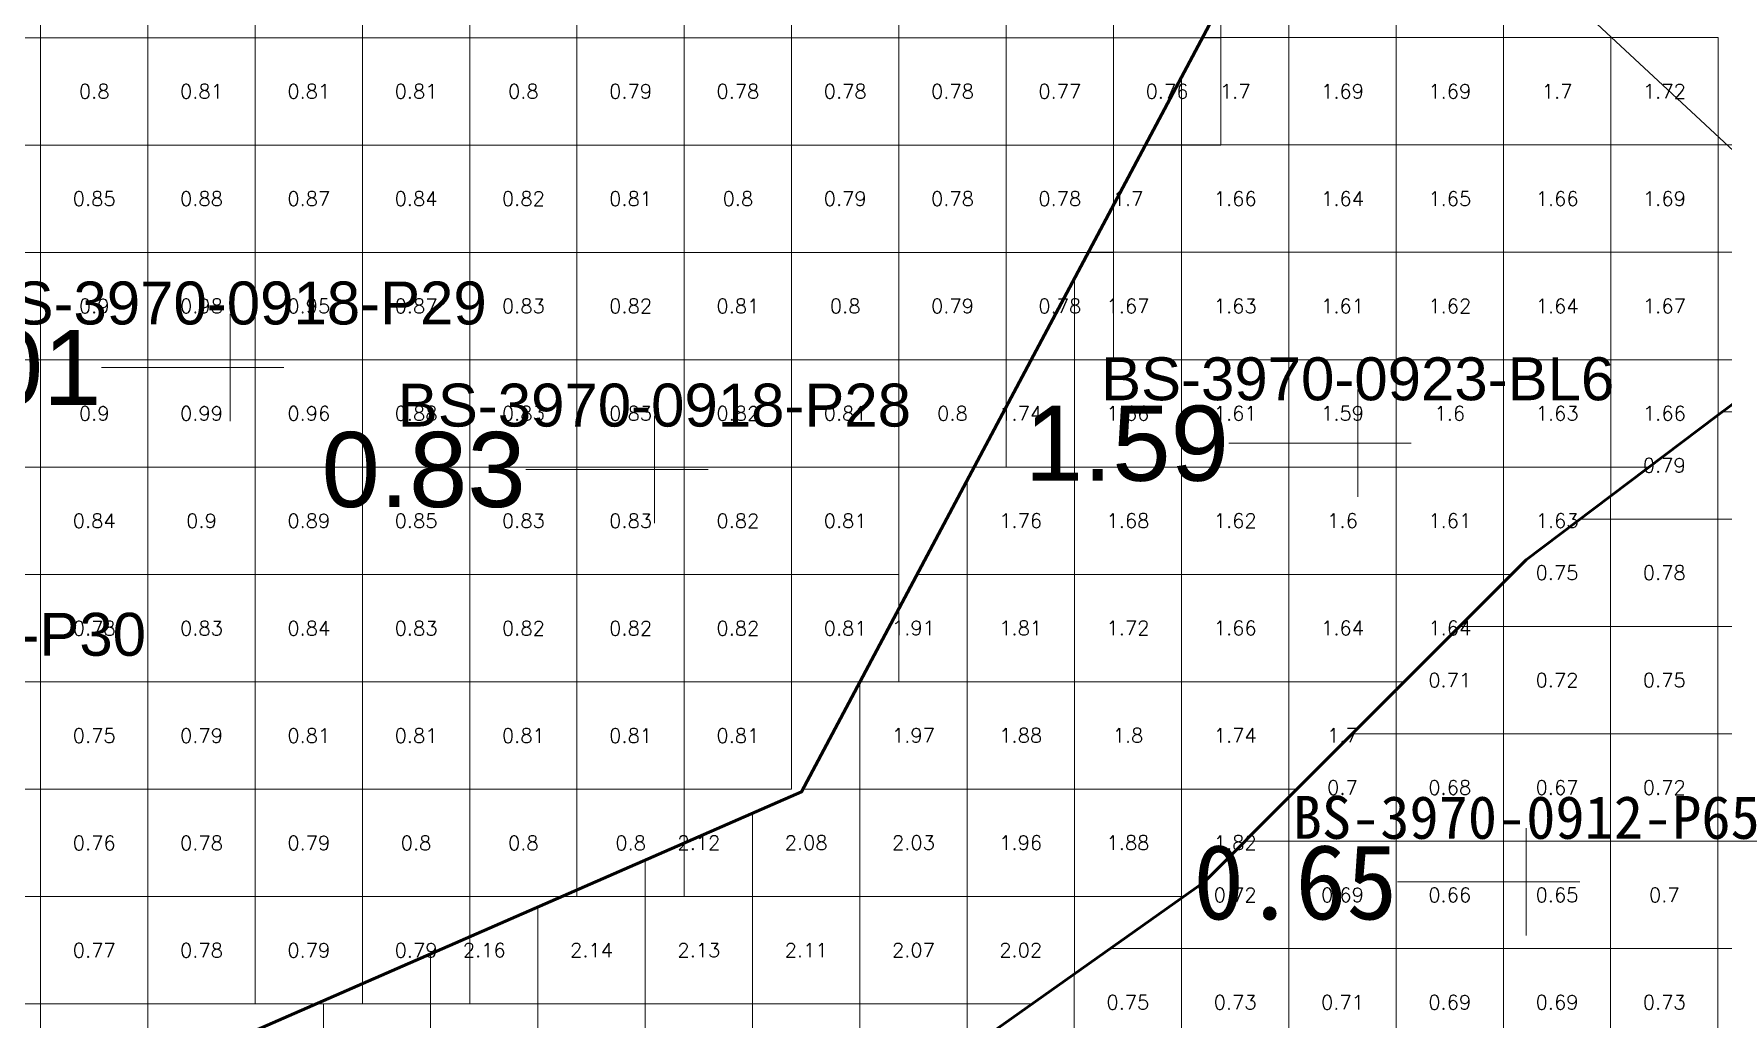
# Model space of a CAD drawing. Header units: inches. Extents: x 469759 to 470079, y 4349683 to 4349873.
# Drawn here: x 469897.24 to 469912.99, y 4349724.3 to 4349733.48 of the extents above; entities that cross this region are included whole.
import ezdxf
from ezdxf.enums import TextEntityAlignment as Align

# ---------------------------------------------------------------- set-up
doc = ezdxf.new("R2010")
doc.units = ezdxf.units.IN
doc.header["$MEASUREMENT"] = 0
for name, color, linetype, lineweight in [('0.500-1.000', 7, 'Continuous', 0), ('孔口文字', 7, 'Continuous', 0), ('点', 7, 'Continuous', 0), ('爆区方格网', 7, 'Continuous', 0), ('线条', 7, 'Continuous', 0), ('钻孔', 7, 'Continuous', 0)]:
    doc.layers.add(name, color=color, linetype=linetype, lineweight=lineweight)
doc.styles.add('3dmine_textStyle_1', font='txt.shx', dxfattribs={"height": 1, "bigfont": 'gbcbig.shx'})
doc.styles.add('3dmine_textStyle_2', font='arial.ttf', dxfattribs={"height": 1})
doc.styles.add('3dmine_textStyle_3', font='SimSun.ttf', dxfattribs={"height": 1})

msp = doc.modelspace()

# ---------------------------------------------------------------- hatches: boundary and pattern name
at = {"layer": '钻孔', "linetype": 'Continuous', "lineweight": 0, "true_color": 0x0000ff, "extrusion": (0, 1, 0)}
msp.add_hatch(color=5, dxfattribs=at).paths.add_polyline_path([(-469900.071, 3959.988), (-469899.071, 3959.988), (-469899.071, 3972.988), (-469900.071, 3972.988)], flags=0)
at = {"layer": '钻孔', "linetype": 'Continuous', "lineweight": 0, "true_color": 0xff0000, "extrusion": (0, 1, 0)}
msp.add_hatch(color=1, dxfattribs=at).paths.add_polyline_path([(-469910.581, 3959.742), (-469909.581, 3959.742), (-469909.581, 3973.742), (-469910.581, 3973.742)], flags=0)
at = {"layer": '钻孔', "linetype": 'Continuous', "lineweight": 0, "true_color": 0x00ffff, "extrusion": (0, 1, 0)}
for points in [[(-469904.026, 3959.812), (-469903.026, 3959.812), (-469903.026, 3972.812), (-469904.026, 3972.812)], [(-469912.152, 3960.037), (-469911.152, 3960.037), (-469911.152, 3972.037), (-469912.152, 3972.037)]]:
    msp.add_hatch(color=4, dxfattribs=at).paths.add_polyline_path(points, flags=0)

# ---------------------------------------------------------------- linework, layer by layer
at = {"color": 5, "linetype": 'Continuous', "lineweight": 53, "elevation": 3966.246}
msp.add_lwpolyline([(469885.99, 4349718.382), (469904.397, 4349726.417), (469909.397, 4349735.816), (469909.188, 4349739.123), (469914.34, 4349740.643), (469918.257, 4349743.131), (469920.63, 4349744.542), (469923.896, 4349747.734), (469922.899, 4349749.619), (469920.438, 4349749.783), (469917.807, 4349751.337), (469919.44, 4349752.801), (469921.036, 4349753.929), (469923.781, 4349756.345), (469921.953, 4349757.713), (469919.744, 4349758.835), (469918.082, 4349760.773)], dxfattribs=at)
at = {"color": 1, "linetype": 'Continuous', "lineweight": 50, "true_color": 0xff0000, "elevation": 3966.246}
for points in [[(469874.939, 4349716.168), (469879.423, 4349718.362), (469885.99, 4349718.382), (469904.397, 4349726.417), (469909.397, 4349735.816), (469909.188, 4349739.123), (469914.34, 4349740.643), (469920.63, 4349744.542), (469923.896, 4349747.734), (469922.899, 4349749.619), (469922.899, 4349749.619)], [(469922.899, 4349749.619), (469930.619, 4349747.744), (469927.588, 4349745.496), (469927.738, 4349741.214), (469925.874, 4349738.479), (469920.687, 4349738.561), (469917.687, 4349735.561), (469916.154, 4349733.088), (469914.024, 4349730.958), (469913.154, 4349730.088), (469912.939, 4349729.926), (469911.939, 4349729.173), (469911.152, 4349728.58), (469909.939, 4349727.367), (469908.939, 4349726.367), (469908.152, 4349725.58), (469906.003, 4349724.058), (469905.903, 4349723.958), (469904.939, 4349722.994), (469903.939, 4349721.994), (469903.003, 4349721.058), (469902.938, 4349715.24)]]:
    msp.add_lwpolyline(points, dxfattribs=at)
at = {"color": 4, "linetype": 'Continuous', "lineweight": 0, "true_color": 0x00ffff, "elevation": 3966.246}
msp.add_lwpolyline([(469909.397, 4349735.816), (469909.188, 4349739.123), (469914.34, 4349740.643), (469919.755, 4349744), (469920.63, 4349744.542), (469923.896, 4349747.734), (469922.899, 4349749.619), (469930.619, 4349747.744), (469927.588, 4349745.496), (469927.738, 4349741.214), (469925.874, 4349738.479), (469920.687, 4349738.561), (469918.084, 4349735.958), (469917.687, 4349735.561), (469916.154, 4349733.088), (469914.313, 4349731.247), (469909.397, 4349735.816)], dxfattribs=at)
at = {"color": 1, "linetype": 'Continuous', "lineweight": 0, "true_color": 0xff0000, "elevation": 3966.246}
msp.add_lwpolyline([(469885.99, 4349718.382), (469888.312, 4349716.306), (469890.871, 4349713.513), (469896.539, 4349714.503), (469901.17, 4349715.312), (469902.939, 4349715.24), (469903.003, 4349721.058), (469906.003, 4349724.058), (469907.078, 4349724.819), (469908.152, 4349725.58), (469910.234, 4349727.662), (469911.152, 4349728.58), (469912.939, 4349729.926), (469913.154, 4349730.088), (469914.313, 4349731.247), (469909.397, 4349735.816), (469907.602, 4349732.442), (469904.397, 4349726.417), (469887.83, 4349719.185), (469885.99, 4349718.382), (469885.99, 4349718.382)], dxfattribs=at)
at = {"layer": '0.500-1.000', "color": 4, "linetype": 'Continuous', "lineweight": 0, "true_color": 0x00ffff}
msp.add_lwpolyline([(469902.938, 4349715.24), (469902.991, 4349718.641), (469905.85, 4349718.712), (469907.908, 4349719.21), (469911.776, 4349720.145), (469912.026, 4349720.376), (469913.975, 4349722.189), (469912.874, 4349723.155), (469911.818, 4349724.082), (469905.264, 4349722.716), (469904.503, 4349722.558), (469904.876, 4349722.931), (469906.003, 4349724.058), (469908.152, 4349725.58), (469911.152, 4349728.58), (469912.241, 4349729.4), (469913.154, 4349730.088), (469916.154, 4349733.088), (469916.815, 4349734.154), (469917.687, 4349735.561), (469920.687, 4349738.561), (469925.874, 4349738.479)], dxfattribs=at)
at = {"layer": '点', "color": 138, "linetype": 'Continuous', "lineweight": 0, "true_color": 0x004c4c}
for points, elevation in [([(469899.071, 4349729.871), (469899.071, 4349730.871)], 3972.988), ([(469899.571, 4349730.371), (469898.571, 4349730.371)], 3972.988), ([(469909.581, 4349729.165), (469909.581, 4349730.165)], 3973.742), ([(469903.026, 4349728.92), (469903.026, 4349729.92)], 3972.812), ([(469910.081, 4349729.665), (469909.081, 4349729.665)], 3973.742), ([(469903.526, 4349729.42), (469902.526, 4349729.42)], 3972.812), ([(469911.152, 4349725.08), (469911.152, 4349726.08)], 3972.037), ([(469911.652, 4349725.58), (469910.652, 4349725.58)], 3972.037)]:
    msp.add_lwpolyline(points, dxfattribs=dict(at, elevation=elevation))
at = {"layer": '爆区方格网', "color": 4, "linetype": 'Continuous', "lineweight": 0, "true_color": 0x00ffff}
for points, elevation in [([(469897.304, 4349733.442), (469896.304, 4349733.442), (469896.304, 4349734.442), (469897.304, 4349734.442), (469897.304, 4349733.442)], 3972.193), ([(469898.304, 4349733.442), (469897.304, 4349733.442), (469897.304, 4349734.442), (469898.304, 4349734.442), (469898.304, 4349733.442)], 3972.193), ([(469899.304, 4349733.442), (469898.304, 4349733.442), (469898.304, 4349734.442), (469899.304, 4349734.442), (469899.304, 4349733.442)], 3972.193), ([(469900.304, 4349733.442), (469899.304, 4349733.442), (469899.304, 4349734.442), (469900.304, 4349734.442), (469900.304, 4349733.442)], 3972.193), ([(469901.304, 4349733.442), (469900.304, 4349733.442), (469900.304, 4349734.442), (469901.304, 4349734.442), (469901.304, 4349733.442)], 3972.193), ([(469902.304, 4349733.442), (469901.304, 4349733.442), (469901.304, 4349734.442), (469902.304, 4349734.442), (469902.304, 4349733.442)], 3972.193), ([(469903.304, 4349733.442), (469902.304, 4349733.442), (469902.304, 4349734.442), (469903.304, 4349734.442), (469903.304, 4349733.442)], 3972.193), ([(469904.304, 4349733.442), (469903.304, 4349733.442), (469903.304, 4349734.442), (469904.304, 4349734.442), (469904.304, 4349733.442)], 3972.193), ([(469905.304, 4349733.442), (469904.304, 4349733.442), (469904.304, 4349734.442), (469905.304, 4349734.442), (469905.304, 4349733.442)], 3972.193), ([(469906.304, 4349733.442), (469905.304, 4349733.442), (469905.304, 4349734.442), (469906.304, 4349734.442), (469906.304, 4349733.442)], 3972.193), ([(469907.304, 4349733.442), (469906.304, 4349733.442), (469906.304, 4349734.442), (469907.304, 4349734.442), (469907.304, 4349733.442)], 3972.193), ([(469908.304, 4349733.442), (469907.304, 4349733.442), (469907.304, 4349734.442), (469908.304, 4349734.442), (469908.304, 4349733.442)], 3972.193), ([(469897.304, 4349732.442), (469896.304, 4349732.442), (469896.304, 4349733.442), (469897.304, 4349733.442), (469897.304, 4349732.442)], 3972.193), ([(469898.304, 4349732.442), (469897.304, 4349732.442), (469897.304, 4349733.442), (469898.304, 4349733.442), (469898.304, 4349732.442)], 3972.193), ([(469899.304, 4349732.442), (469898.304, 4349732.442), (469898.304, 4349733.442), (469899.304, 4349733.442), (469899.304, 4349732.442)], 3972.193), ([(469900.304, 4349732.442), (469899.304, 4349732.442), (469899.304, 4349733.442), (469900.304, 4349733.442), (469900.304, 4349732.442)], 3972.193), ([(469901.304, 4349732.442), (469900.304, 4349732.442), (469900.304, 4349733.442), (469901.304, 4349733.442), (469901.304, 4349732.442)], 3972.193), ([(469902.304, 4349732.442), (469901.304, 4349732.442), (469901.304, 4349733.442), (469902.304, 4349733.442), (469902.304, 4349732.442)], 3972.193), ([(469903.304, 4349732.442), (469902.304, 4349732.442), (469902.304, 4349733.442), (469903.304, 4349733.442), (469903.304, 4349732.442)], 3972.193), ([(469904.304, 4349732.442), (469903.304, 4349732.442), (469903.304, 4349733.442), (469904.304, 4349733.442), (469904.304, 4349732.442)], 3972.193), ([(469905.304, 4349732.442), (469904.304, 4349732.442), (469904.304, 4349733.442), (469905.304, 4349733.442), (469905.304, 4349732.442)], 3972.193), ([(469906.304, 4349732.442), (469905.304, 4349732.442), (469905.304, 4349733.442), (469906.304, 4349733.442), (469906.304, 4349732.442)], 3972.193), ([(469907.304, 4349732.442), (469906.304, 4349732.442), (469906.304, 4349733.442), (469907.304, 4349733.442), (469907.304, 4349732.442)], 3972.193), ([(469908.304, 4349732.442), (469907.304, 4349732.442), (469907.304, 4349733.442), (469908.304, 4349733.442), (469908.304, 4349732.442)], 3972.193), ([(469897.304, 4349731.442), (469896.304, 4349731.442), (469896.304, 4349732.442), (469897.304, 4349732.442), (469897.304, 4349731.442)], 3972.193), ([(469898.304, 4349731.442), (469897.304, 4349731.442), (469897.304, 4349732.442), (469898.304, 4349732.442), (469898.304, 4349731.442)], 3972.193), ([(469899.304, 4349731.442), (469898.304, 4349731.442), (469898.304, 4349732.442), (469899.304, 4349732.442), (469899.304, 4349731.442)], 3972.193), ([(469900.304, 4349731.442), (469899.304, 4349731.442), (469899.304, 4349732.442), (469900.304, 4349732.442), (469900.304, 4349731.442)], 3972.193), ([(469901.304, 4349731.442), (469900.304, 4349731.442), (469900.304, 4349732.442), (469901.304, 4349732.442), (469901.304, 4349731.442)], 3972.193), ([(469902.304, 4349731.442), (469901.304, 4349731.442), (469901.304, 4349732.442), (469902.304, 4349732.442), (469902.304, 4349731.442)], 3972.193), ([(469903.304, 4349731.442), (469902.304, 4349731.442), (469902.304, 4349732.442), (469903.304, 4349732.442), (469903.304, 4349731.442)], 3972.193), ([(469904.304, 4349731.442), (469903.304, 4349731.442), (469903.304, 4349732.442), (469904.304, 4349732.442), (469904.304, 4349731.442)], 3972.193), ([(469905.304, 4349731.442), (469904.304, 4349731.442), (469904.304, 4349732.442), (469905.304, 4349732.442), (469905.304, 4349731.442)], 3972.193), ([(469906.304, 4349731.442), (469905.304, 4349731.442), (469905.304, 4349732.442), (469906.304, 4349732.442), (469906.304, 4349731.442)], 3972.193), ([(469907.304, 4349731.442), (469906.304, 4349731.442), (469906.304, 4349732.442), (469907.304, 4349732.442), (469907.304, 4349731.442)], 3972.193), ([(469897.304, 4349730.442), (469896.304, 4349730.442), (469896.304, 4349731.442), (469897.304, 4349731.442), (469897.304, 4349730.442)], 3972.193), ([(469898.304, 4349730.442), (469897.304, 4349730.442), (469897.304, 4349731.442), (469898.304, 4349731.442), (469898.304, 4349730.442)], 3972.193), ([(469899.304, 4349730.442), (469898.304, 4349730.442), (469898.304, 4349731.442), (469899.304, 4349731.442), (469899.304, 4349730.442)], 3972.193), ([(469900.304, 4349730.442), (469899.304, 4349730.442), (469899.304, 4349731.442), (469900.304, 4349731.442), (469900.304, 4349730.442)], 3972.193), ([(469901.304, 4349730.442), (469900.304, 4349730.442), (469900.304, 4349731.442), (469901.304, 4349731.442), (469901.304, 4349730.442)], 3972.193), ([(469902.304, 4349730.442), (469901.304, 4349730.442), (469901.304, 4349731.442), (469902.304, 4349731.442), (469902.304, 4349730.442)], 3972.193), ([(469903.304, 4349730.442), (469902.304, 4349730.442), (469902.304, 4349731.442), (469903.304, 4349731.442), (469903.304, 4349730.442)], 3972.193), ([(469904.304, 4349730.442), (469903.304, 4349730.442), (469903.304, 4349731.442), (469904.304, 4349731.442), (469904.304, 4349730.442)], 3972.193), ([(469905.304, 4349730.442), (469904.304, 4349730.442), (469904.304, 4349731.442), (469905.304, 4349731.442), (469905.304, 4349730.442)], 3972.193), ([(469906.304, 4349730.442), (469905.304, 4349730.442), (469905.304, 4349731.442), (469906.304, 4349731.442), (469906.304, 4349730.442)], 3972.193), ([(469907.304, 4349730.442), (469906.304, 4349730.442), (469906.304, 4349731.442), (469907.304, 4349731.442), (469907.304, 4349730.442)], 3972.193), ([(469897.304, 4349729.442), (469896.304, 4349729.442), (469896.304, 4349730.442), (469897.304, 4349730.442), (469897.304, 4349729.442)], 3972.193), ([(469898.304, 4349729.442), (469897.304, 4349729.442), (469897.304, 4349730.442), (469898.304, 4349730.442), (469898.304, 4349729.442)], 3972.193), ([(469899.304, 4349729.442), (469898.304, 4349729.442), (469898.304, 4349730.442), (469899.304, 4349730.442), (469899.304, 4349729.442)], 3972.193), ([(469900.304, 4349729.442), (469899.304, 4349729.442), (469899.304, 4349730.442), (469900.304, 4349730.442), (469900.304, 4349729.442)], 3972.193), ([(469901.304, 4349729.442), (469900.304, 4349729.442), (469900.304, 4349730.442), (469901.304, 4349730.442), (469901.304, 4349729.442)], 3972.193), ([(469902.304, 4349729.442), (469901.304, 4349729.442), (469901.304, 4349730.442), (469902.304, 4349730.442), (469902.304, 4349729.442)], 3972.193), ([(469903.304, 4349729.442), (469902.304, 4349729.442), (469902.304, 4349730.442), (469903.304, 4349730.442), (469903.304, 4349729.442)], 3972.193), ([(469904.304, 4349729.442), (469903.304, 4349729.442), (469903.304, 4349730.442), (469904.304, 4349730.442), (469904.304, 4349729.442)], 3972.193), ([(469905.304, 4349729.442), (469904.304, 4349729.442), (469904.304, 4349730.442), (469905.304, 4349730.442), (469905.304, 4349729.442)], 3972.193), ([(469906.304, 4349729.442), (469905.304, 4349729.442), (469905.304, 4349730.442), (469906.304, 4349730.442), (469906.304, 4349729.442)], 3972.193), ([(469913.939, 4349728.958), (469912.939, 4349728.958), (469912.939, 4349729.926), (469912.982, 4349729.958), (469913.939, 4349729.958), (469913.939, 4349728.958)], 3972.002), ([(469912.939, 4349728.958), (469911.939, 4349728.958), (469911.939, 4349729.173), (469912.241, 4349729.4), (469912.939, 4349729.926), (469912.939, 4349728.958)], 3972.002), ([(469897.304, 4349728.442), (469896.304, 4349728.442), (469896.304, 4349729.442), (469897.304, 4349729.442), (469897.304, 4349728.442)], 3972.193), ([(469898.304, 4349728.442), (469897.304, 4349728.442), (469897.304, 4349729.442), (469898.304, 4349729.442), (469898.304, 4349728.442)], 3972.193), ([(469899.304, 4349728.442), (469898.304, 4349728.442), (469898.304, 4349729.442), (469899.304, 4349729.442), (469899.304, 4349728.442)], 3972.193), ([(469900.304, 4349728.442), (469899.304, 4349728.442), (469899.304, 4349729.442), (469900.304, 4349729.442), (469900.304, 4349728.442)], 3972.193), ([(469901.304, 4349728.442), (469900.304, 4349728.442), (469900.304, 4349729.442), (469901.304, 4349729.442), (469901.304, 4349728.442)], 3972.193), ([(469902.304, 4349728.442), (469901.304, 4349728.442), (469901.304, 4349729.442), (469902.304, 4349729.442), (469902.304, 4349728.442)], 3972.193), ([(469903.304, 4349728.442), (469902.304, 4349728.442), (469902.304, 4349729.442), (469903.304, 4349729.442), (469903.304, 4349728.442)], 3972.193), ([(469904.304, 4349728.442), (469903.304, 4349728.442), (469903.304, 4349729.442), (469904.304, 4349729.442), (469904.304, 4349728.442)], 3972.193), ([(469905.304, 4349728.442), (469904.304, 4349728.442), (469904.304, 4349729.442), (469905.304, 4349729.442), (469905.304, 4349728.442)], 3972.193), ([(469911.939, 4349727.958), (469910.939, 4349727.958), (469910.939, 4349728.367), (469911.152, 4349728.58), (469911.654, 4349728.958), (469911.939, 4349728.958), (469911.939, 4349727.958)], 3972.002), ([(469912.939, 4349727.958), (469911.939, 4349727.958), (469911.939, 4349728.958), (469912.939, 4349728.958), (469912.939, 4349727.958)], 3972.002), ([(469913.939, 4349727.958), (469912.939, 4349727.958), (469912.939, 4349728.958), (469913.939, 4349728.958), (469913.939, 4349727.958)], 3972.002), ([(469897.304, 4349727.442), (469896.304, 4349727.442), (469896.304, 4349728.442), (469897.304, 4349728.442), (469897.304, 4349727.442)], 3972.193), ([(469898.304, 4349727.442), (469897.304, 4349727.442), (469897.304, 4349728.442), (469898.304, 4349728.442), (469898.304, 4349727.442)], 3972.193), ([(469899.304, 4349727.442), (469898.304, 4349727.442), (469898.304, 4349728.442), (469899.304, 4349728.442), (469899.304, 4349727.442)], 3972.193), ([(469900.304, 4349727.442), (469899.304, 4349727.442), (469899.304, 4349728.442), (469900.304, 4349728.442), (469900.304, 4349727.442)], 3972.193), ([(469901.304, 4349727.442), (469900.304, 4349727.442), (469900.304, 4349728.442), (469901.304, 4349728.442), (469901.304, 4349727.442)], 3972.193), ([(469902.304, 4349727.442), (469901.304, 4349727.442), (469901.304, 4349728.442), (469902.304, 4349728.442), (469902.304, 4349727.442)], 3972.193), ([(469903.304, 4349727.442), (469902.304, 4349727.442), (469902.304, 4349728.442), (469903.304, 4349728.442), (469903.304, 4349727.442)], 3972.193), ([(469904.304, 4349727.442), (469903.304, 4349727.442), (469903.304, 4349728.442), (469904.304, 4349728.442), (469904.304, 4349727.442)], 3972.193), ([(469905.304, 4349727.442), (469904.304, 4349727.442), (469904.304, 4349728.442), (469905.304, 4349728.442), (469905.304, 4349727.442)], 3972.193), ([(469910.939, 4349726.958), (469909.939, 4349726.958), (469909.939, 4349727.367), (469910.53, 4349727.958), (469910.939, 4349727.958), (469910.939, 4349726.958)], 3972.002), ([(469911.939, 4349726.958), (469910.939, 4349726.958), (469910.939, 4349727.958), (469911.939, 4349727.958), (469911.939, 4349726.958)], 3972.002), ([(469912.939, 4349726.958), (469911.939, 4349726.958), (469911.939, 4349727.958), (469912.939, 4349727.958), (469912.939, 4349726.958)], 3972.002), ([(469913.939, 4349726.958), (469912.939, 4349726.958), (469912.939, 4349727.958), (469913.939, 4349727.958), (469913.939, 4349726.958)], 3972.002), ([(469897.304, 4349726.442), (469896.304, 4349726.442), (469896.304, 4349727.442), (469897.304, 4349727.442), (469897.304, 4349726.442)], 3972.193), ([(469898.304, 4349726.442), (469897.304, 4349726.442), (469897.304, 4349727.442), (469898.304, 4349727.442), (469898.304, 4349726.442)], 3972.193), ([(469899.304, 4349726.442), (469898.304, 4349726.442), (469898.304, 4349727.442), (469899.304, 4349727.442), (469899.304, 4349726.442)], 3972.193), ([(469900.304, 4349726.442), (469899.304, 4349726.442), (469899.304, 4349727.442), (469900.304, 4349727.442), (469900.304, 4349726.442)], 3972.193), ([(469901.304, 4349726.442), (469900.304, 4349726.442), (469900.304, 4349727.442), (469901.304, 4349727.442), (469901.304, 4349726.442)], 3972.193), ([(469902.304, 4349726.442), (469901.304, 4349726.442), (469901.304, 4349727.442), (469902.304, 4349727.442), (469902.304, 4349726.442)], 3972.193), ([(469903.304, 4349726.442), (469902.304, 4349726.442), (469902.304, 4349727.442), (469903.304, 4349727.442), (469903.304, 4349726.442)], 3972.193), ([(469904.304, 4349726.442), (469903.304, 4349726.442), (469903.304, 4349727.442), (469904.304, 4349727.442), (469904.304, 4349726.442)], 3972.193), ([(469909.939, 4349725.958), (469908.939, 4349725.958), (469908.939, 4349726.367), (469909.53, 4349726.958), (469909.939, 4349726.958), (469909.939, 4349725.958)], 3972.002), ([(469910.939, 4349725.958), (469909.939, 4349725.958), (469909.939, 4349726.958), (469910.939, 4349726.958), (469910.939, 4349725.958)], 3972.002), ([(469911.939, 4349725.958), (469910.939, 4349725.958), (469910.939, 4349726.958), (469911.939, 4349726.958), (469911.939, 4349725.958)], 3972.002), ([(469912.939, 4349725.958), (469911.939, 4349725.958), (469911.939, 4349726.958), (469912.939, 4349726.958), (469912.939, 4349725.958)], 3972.002), ([(469913.939, 4349725.958), (469912.939, 4349725.958), (469912.939, 4349726.958), (469913.939, 4349726.958), (469913.939, 4349725.958)], 3972.002), ([(469897.304, 4349725.442), (469896.304, 4349725.442), (469896.304, 4349726.442), (469897.304, 4349726.442), (469897.304, 4349725.442)], 3972.193), ([(469898.304, 4349725.442), (469897.304, 4349725.442), (469897.304, 4349726.442), (469898.304, 4349726.442), (469898.304, 4349725.442)], 3972.193), ([(469899.304, 4349725.442), (469898.304, 4349725.442), (469898.304, 4349726.442), (469899.304, 4349726.442), (469899.304, 4349725.442)], 3972.193), ([(469900.304, 4349725.442), (469899.304, 4349725.442), (469899.304, 4349726.442), (469900.304, 4349726.442), (469900.304, 4349725.442)], 3972.193), ([(469901.304, 4349725.442), (469900.304, 4349725.442), (469900.304, 4349726.442), (469901.304, 4349726.442), (469901.304, 4349725.442)], 3972.193), ([(469902.304, 4349725.442), (469901.304, 4349725.442), (469901.304, 4349726.442), (469902.304, 4349726.442), (469902.304, 4349725.442)], 3972.193), ([(469903.304, 4349725.442), (469902.304, 4349725.442), (469902.304, 4349726.442), (469903.304, 4349726.442), (469903.304, 4349725.442)], 3972.193), ([(469908.939, 4349724.958), (469907.939, 4349724.958), (469907.939, 4349725.429), (469908.152, 4349725.58), (469908.53, 4349725.958), (469908.939, 4349725.958), (469908.939, 4349724.958)], 3972.002), ([(469909.939, 4349724.958), (469908.939, 4349724.958), (469908.939, 4349725.958), (469909.939, 4349725.958), (469909.939, 4349724.958)], 3972.002), ([(469910.939, 4349724.958), (469909.939, 4349724.958), (469909.939, 4349725.958), (469910.939, 4349725.958), (469910.939, 4349724.958)], 3972.002), ([(469911.939, 4349724.958), (469910.939, 4349724.958), (469910.939, 4349725.958), (469911.939, 4349725.958), (469911.939, 4349724.958)], 3972.002), ([(469912.939, 4349724.958), (469911.939, 4349724.958), (469911.939, 4349725.958), (469912.939, 4349725.958), (469912.939, 4349724.958)], 3972.002), ([(469913.939, 4349724.958), (469912.939, 4349724.958), (469912.939, 4349725.958), (469913.939, 4349725.958), (469913.939, 4349724.958)], 3972.002), ([(469897.304, 4349724.442), (469896.304, 4349724.442), (469896.304, 4349725.442), (469897.304, 4349725.442), (469897.304, 4349724.442)], 3972.193), ([(469898.304, 4349724.442), (469897.304, 4349724.442), (469897.304, 4349725.442), (469898.304, 4349725.442), (469898.304, 4349724.442)], 3972.193), ([(469899.304, 4349724.442), (469898.304, 4349724.442), (469898.304, 4349725.442), (469899.304, 4349725.442), (469899.304, 4349724.442)], 3972.193), ([(469900.304, 4349724.442), (469899.304, 4349724.442), (469899.304, 4349725.442), (469900.304, 4349725.442), (469900.304, 4349724.442)], 3972.193), ([(469901.304, 4349724.442), (469900.304, 4349724.442), (469900.304, 4349725.442), (469901.304, 4349725.442), (469901.304, 4349724.442)], 3972.193), ([(469907.939, 4349723.958), (469906.939, 4349723.958), (469906.939, 4349724.721), (469907.274, 4349724.958), (469907.939, 4349724.958), (469907.939, 4349723.958)], 3972.002), ([(469908.939, 4349723.958), (469907.939, 4349723.958), (469907.939, 4349724.958), (469908.939, 4349724.958), (469908.939, 4349723.958)], 3972.002), ([(469909.939, 4349723.958), (469908.939, 4349723.958), (469908.939, 4349724.958), (469909.939, 4349724.958), (469909.939, 4349723.958)], 3972.002), ([(469910.939, 4349723.958), (469909.939, 4349723.958), (469909.939, 4349724.958), (469910.939, 4349724.958), (469910.939, 4349723.958)], 3972.002), ([(469911.939, 4349723.958), (469910.939, 4349723.958), (469910.939, 4349724.958), (469911.939, 4349724.958), (469911.939, 4349723.958)], 3972.002), ([(469912.939, 4349723.958), (469911.939, 4349723.958), (469911.939, 4349724.958), (469912.939, 4349724.958), (469912.939, 4349723.958)], 3972.002), ([(469913.939, 4349723.958), (469912.939, 4349723.958), (469912.939, 4349724.958), (469913.939, 4349724.958), (469913.939, 4349723.958)], 3972.002), ([(469897.304, 4349723.442), (469896.304, 4349723.442), (469896.304, 4349724.442), (469897.304, 4349724.442), (469897.304, 4349723.442)], 3972.193), ([(469898.304, 4349723.442), (469897.304, 4349723.442), (469897.304, 4349724.442), (469898.304, 4349724.442), (469898.304, 4349723.442)], 3972.193)]:
    msp.add_lwpolyline(points, dxfattribs=dict(at, elevation=elevation))
at = {"layer": '爆区方格网', "color": 1, "linetype": 'Continuous', "lineweight": 0, "true_color": 0xff0000, "elevation": 3964.568}
for points in [[(469908.94, 4349733.443), (469908.135, 4349733.443), (469908.667, 4349734.443), (469908.94, 4349734.443), (469908.94, 4349733.443)], [(469909.94, 4349733.443), (469908.94, 4349733.443), (469908.94, 4349734.443), (469909.94, 4349734.443), (469909.94, 4349733.443)], [(469910.94, 4349733.443), (469909.94, 4349733.443), (469909.94, 4349734.443), (469910.94, 4349734.443), (469910.94, 4349733.443)], [(469908.94, 4349732.443), (469907.94, 4349732.443), (469907.94, 4349733.077), (469908.135, 4349733.443), (469908.94, 4349733.443), (469908.94, 4349732.443)], [(469909.94, 4349732.443), (469908.94, 4349732.443), (469908.94, 4349733.443), (469909.94, 4349733.443), (469909.94, 4349732.443)], [(469910.94, 4349732.443), (469909.94, 4349732.443), (469909.94, 4349733.443), (469910.94, 4349733.443), (469910.94, 4349732.443)], [(469911.94, 4349732.443), (469910.94, 4349732.443), (469910.94, 4349733.443), (469911.94, 4349733.443), (469911.94, 4349732.443)], [(469912.94, 4349732.443), (469911.94, 4349732.443), (469911.94, 4349733.443), (469912.94, 4349733.443), (469912.94, 4349732.443)], [(469907.94, 4349731.443), (469907.071, 4349731.443), (469907.602, 4349732.442), (469907.603, 4349732.443), (469907.94, 4349732.443), (469907.94, 4349731.443)], [(469908.94, 4349731.443), (469907.94, 4349731.443), (469907.94, 4349732.443), (469908.94, 4349732.443), (469908.94, 4349731.443)], [(469909.94, 4349731.443), (469908.94, 4349731.443), (469908.94, 4349732.443), (469909.94, 4349732.443), (469909.94, 4349731.443)], [(469910.94, 4349731.443), (469909.94, 4349731.443), (469909.94, 4349732.443), (469910.94, 4349732.443), (469910.94, 4349731.443)], [(469911.94, 4349731.443), (469910.94, 4349731.443), (469910.94, 4349732.443), (469911.94, 4349732.443), (469911.94, 4349731.443)], [(469912.94, 4349731.443), (469911.94, 4349731.443), (469911.94, 4349732.443), (469912.94, 4349732.443), (469912.94, 4349731.443)], [(469913.94, 4349731.443), (469912.94, 4349731.443), (469912.94, 4349732.443), (469913.94, 4349732.443), (469913.94, 4349731.443)], [(469907.94, 4349730.443), (469906.94, 4349730.443), (469906.94, 4349731.198), (469907.071, 4349731.443), (469907.94, 4349731.443), (469907.94, 4349730.443)], [(469908.94, 4349730.443), (469907.94, 4349730.443), (469907.94, 4349731.443), (469908.94, 4349731.443), (469908.94, 4349730.443)], [(469909.94, 4349730.443), (469908.94, 4349730.443), (469908.94, 4349731.443), (469909.94, 4349731.443), (469909.94, 4349730.443)], [(469910.94, 4349730.443), (469909.94, 4349730.443), (469909.94, 4349731.443), (469910.94, 4349731.443), (469910.94, 4349730.443)], [(469911.94, 4349730.443), (469910.94, 4349730.443), (469910.94, 4349731.443), (469911.94, 4349731.443), (469911.94, 4349730.443)], [(469912.94, 4349730.443), (469911.94, 4349730.443), (469911.94, 4349731.443), (469912.94, 4349731.443), (469912.94, 4349730.443)], [(469913.94, 4349730.874), (469913.509, 4349730.443), (469912.94, 4349730.443), (469912.94, 4349731.443), (469913.94, 4349731.443), (469913.94, 4349730.874)], [(469906.94, 4349729.443), (469906.007, 4349729.443), (469906.539, 4349730.443), (469906.94, 4349730.443), (469906.94, 4349729.443)], [(469907.94, 4349729.443), (469906.94, 4349729.443), (469906.94, 4349730.443), (469907.94, 4349730.443), (469907.94, 4349729.443)], [(469908.94, 4349729.443), (469907.94, 4349729.443), (469907.94, 4349730.443), (469908.94, 4349730.443), (469908.94, 4349729.443)], [(469909.94, 4349729.443), (469908.94, 4349729.443), (469908.94, 4349730.443), (469909.94, 4349730.443), (469909.94, 4349729.443)], [(469910.94, 4349729.443), (469909.94, 4349729.443), (469909.94, 4349730.443), (469910.94, 4349730.443), (469910.94, 4349729.443)], [(469911.94, 4349729.443), (469910.94, 4349729.443), (469910.94, 4349730.443), (469911.94, 4349730.443), (469911.94, 4349729.443)], [(469912.94, 4349729.927), (469912.939, 4349729.926), (469912.298, 4349729.443), (469911.94, 4349729.443), (469911.94, 4349730.443), (469912.94, 4349730.443), (469912.94, 4349729.927)], [(469906.94, 4349728.443), (469905.94, 4349728.443), (469905.94, 4349729.318), (469906.007, 4349729.443), (469906.94, 4349729.443), (469906.94, 4349728.443)], [(469907.94, 4349728.443), (469906.94, 4349728.443), (469906.94, 4349729.443), (469907.94, 4349729.443), (469907.94, 4349728.443)], [(469908.94, 4349728.443), (469907.94, 4349728.443), (469907.94, 4349729.443), (469908.94, 4349729.443), (469908.94, 4349728.443)], [(469909.94, 4349728.443), (469908.94, 4349728.443), (469908.94, 4349729.443), (469909.94, 4349729.443), (469909.94, 4349728.443)], [(469910.94, 4349728.443), (469909.94, 4349728.443), (469909.94, 4349729.443), (469910.94, 4349729.443), (469910.94, 4349728.443)], [(469911.94, 4349729.174), (469911.152, 4349728.58), (469911.015, 4349728.443), (469910.94, 4349728.443), (469910.94, 4349729.443), (469911.94, 4349729.443), (469911.94, 4349729.174)], [(469905.94, 4349727.443), (469904.943, 4349727.443), (469905.475, 4349728.443), (469905.94, 4349728.443), (469905.94, 4349727.443)], [(469906.94, 4349727.443), (469905.94, 4349727.443), (469905.94, 4349728.443), (469906.94, 4349728.443), (469906.94, 4349727.443)], [(469907.94, 4349727.443), (469906.94, 4349727.443), (469906.94, 4349728.443), (469907.94, 4349728.443), (469907.94, 4349727.443)], [(469908.94, 4349727.443), (469907.94, 4349727.443), (469907.94, 4349728.443), (469908.94, 4349728.443), (469908.94, 4349727.443)], [(469909.94, 4349727.443), (469908.94, 4349727.443), (469908.94, 4349728.443), (469909.94, 4349728.443), (469909.94, 4349727.443)], [(469910.94, 4349728.369), (469910.234, 4349727.662), (469910.015, 4349727.443), (469909.94, 4349727.443), (469909.94, 4349728.443), (469910.94, 4349728.443), (469910.94, 4349728.369)], [(469905.94, 4349726.443), (469904.94, 4349726.443), (469904.94, 4349727.438), (469904.943, 4349727.443), (469905.94, 4349727.443), (469905.94, 4349726.443)], [(469906.94, 4349726.443), (469905.94, 4349726.443), (469905.94, 4349727.443), (469906.94, 4349727.443), (469906.94, 4349726.443)], [(469907.94, 4349726.443), (469906.94, 4349726.443), (469906.94, 4349727.443), (469907.94, 4349727.443), (469907.94, 4349726.443)], [(469908.94, 4349726.443), (469907.94, 4349726.443), (469907.94, 4349727.443), (469908.94, 4349727.443), (469908.94, 4349726.443)], [(469909.94, 4349727.369), (469909.015, 4349726.443), (469908.94, 4349726.443), (469908.94, 4349727.443), (469909.94, 4349727.443), (469909.94, 4349727.369)], [(469904.94, 4349725.443), (469903.94, 4349725.443), (469903.94, 4349726.217), (469904.397, 4349726.417), (469904.411, 4349726.443), (469904.94, 4349726.443), (469904.94, 4349725.443)], [(469905.94, 4349725.443), (469904.94, 4349725.443), (469904.94, 4349726.443), (469905.94, 4349726.443), (469905.94, 4349725.443)], [(469906.94, 4349725.443), (469905.94, 4349725.443), (469905.94, 4349726.443), (469906.94, 4349726.443), (469906.94, 4349725.443)], [(469907.94, 4349725.443), (469906.94, 4349725.443), (469906.94, 4349726.443), (469907.94, 4349726.443), (469907.94, 4349725.443)], [(469908.94, 4349726.369), (469908.152, 4349725.58), (469907.959, 4349725.443), (469907.94, 4349725.443), (469907.94, 4349726.443), (469908.94, 4349726.443), (469908.94, 4349726.369)], [(469903.94, 4349725.443), (469902.94, 4349725.443), (469902.94, 4349725.781), (469903.94, 4349726.217), (469903.94, 4349725.443)], [(469902.94, 4349724.443), (469901.94, 4349724.443), (469901.94, 4349725.344), (469902.166, 4349725.443), (469902.94, 4349725.443), (469902.94, 4349724.443)], [(469903.94, 4349724.443), (469902.94, 4349724.443), (469902.94, 4349725.443), (469903.94, 4349725.443), (469903.94, 4349724.443)], [(469904.94, 4349724.443), (469903.94, 4349724.443), (469903.94, 4349725.443), (469904.94, 4349725.443), (469904.94, 4349724.443)], [(469905.94, 4349724.443), (469904.94, 4349724.443), (469904.94, 4349725.443), (469905.94, 4349725.443), (469905.94, 4349724.443)], [(469906.94, 4349724.722), (469906.547, 4349724.443), (469905.94, 4349724.443), (469905.94, 4349725.443), (469906.94, 4349725.443), (469906.94, 4349724.722)], [(469901.94, 4349724.443), (469900.94, 4349724.443), (469900.94, 4349724.908), (469901.94, 4349725.344), (469901.94, 4349724.443)], [(469899.94, 4349723.443), (469898.94, 4349723.443), (469898.94, 4349724.035), (469899.875, 4349724.443), (469899.94, 4349724.443), (469899.94, 4349723.443)], [(469900.94, 4349723.443), (469899.94, 4349723.443), (469899.94, 4349724.443), (469900.94, 4349724.443), (469900.94, 4349723.443)], [(469901.94, 4349723.443), (469900.94, 4349723.443), (469900.94, 4349724.443), (469901.94, 4349724.443), (469901.94, 4349723.443)], [(469902.94, 4349723.443), (469901.94, 4349723.443), (469901.94, 4349724.443), (469902.94, 4349724.443), (469902.94, 4349723.443)], [(469903.94, 4349723.443), (469902.94, 4349723.443), (469902.94, 4349724.443), (469903.94, 4349724.443), (469903.94, 4349723.443)], [(469904.94, 4349723.443), (469903.94, 4349723.443), (469903.94, 4349724.443), (469904.94, 4349724.443), (469904.94, 4349723.443)], [(469905.94, 4349723.995), (469905.388, 4349723.443), (469904.94, 4349723.443), (469904.94, 4349724.443), (469905.94, 4349724.443), (469905.94, 4349723.995)]]:
    msp.add_lwpolyline(points, dxfattribs=at)
at = {"layer": '线条', "color": 138, "linetype": 'Continuous', "lineweight": 0, "true_color": 0x004c4c}
for points, elevation in [([(469899.071, 4349730.371), (469899.071, 4349730.371), (469899.071, 4349730.371)], 3972.988), ([(469909.581, 4349729.665), (469909.581, 4349729.665), (469909.581, 4349729.665)], 3973.742), ([(469903.026, 4349729.42), (469903.026, 4349729.42), (469903.026, 4349729.42)], 3972.812), ([(469911.152, 4349725.58), (469911.152, 4349725.58), (469911.152, 4349725.58)], 3972.037)]:
    msp.add_lwpolyline(points, dxfattribs=dict(at, elevation=elevation))
at = {"layer": '钻孔', "color": 5, "linetype": 'Continuous', "lineweight": 0, "true_color": 0x0000ff}
for elevation in [3972.988, 3959.988]:
    msp.add_lwpolyline([(469899.071, 4349730.371), (469897.871, 4349730.371)], dxfattribs=dict(at, elevation=elevation))
at = {"layer": '钻孔', "color": 1, "linetype": 'Continuous', "lineweight": 0, "true_color": 0xff0000}
for elevation in [3973.742, 3959.742]:
    msp.add_lwpolyline([(469909.581, 4349729.665), (469908.381, 4349729.665)], dxfattribs=dict(at, elevation=elevation))
at = {"layer": '钻孔', "color": 4, "linetype": 'Continuous', "lineweight": 0, "true_color": 0x00ffff}
for points, elevation in [([(469903.026, 4349729.42), (469901.826, 4349729.42)], 3972.812), ([(469903.026, 4349729.42), (469901.826, 4349729.42)], 3959.812), ([(469911.152, 4349725.58), (469909.952, 4349725.58)], 3972.037), ([(469911.152, 4349725.58), (469909.952, 4349725.58)], 3960.037)]:
    msp.add_lwpolyline(points, dxfattribs=dict(at, elevation=elevation))

# ---------------------------------------------------------------- texts
at = {"color": 4, "linetype": 'Continuous', "lineweight": 0, "true_color": 0x00ffff, "style": '3dmine_textStyle_1'}
for s, p in [('0.8', (469897.804, 4349732.942, 3972.193)), ('0.81', (469898.804, 4349732.942, 3972.193)), ('0.81', (469899.804, 4349732.942, 3972.193)), ('0.81', (469900.804, 4349732.942, 3972.193)), ('0.8', (469901.804, 4349732.942, 3972.193)), ('0.79', (469902.804, 4349732.942, 3972.193)), ('0.78', (469903.804, 4349732.942, 3972.193)), ('0.78', (469904.804, 4349732.942, 3972.193)), ('0.78', (469905.804, 4349732.942, 3972.193)), ('0.77', (469906.804, 4349732.942, 3972.193)), ('0.76', (469907.804, 4349732.942, 3972.193)), ('0.85', (469897.804, 4349731.942, 3972.193)), ('0.88', (469898.804, 4349731.942, 3972.193)), ('0.87', (469899.804, 4349731.942, 3972.193)), ('0.84', (469900.804, 4349731.942, 3972.193)), ('0.82', (469901.804, 4349731.942, 3972.193)), ('0.81', (469902.804, 4349731.942, 3972.193)), ('0.8', (469903.804, 4349731.942, 3972.193)), ('0.79', (469904.804, 4349731.942, 3972.193)), ('0.78', (469905.804, 4349731.942, 3972.193)), ('0.78', (469906.804, 4349731.942, 3972.193)), ('0.9', (469897.804, 4349730.942, 3972.193)), ('0.98', (469898.804, 4349730.942, 3972.193)), ('0.95', (469899.804, 4349730.942, 3972.193)), ('0.87', (469900.804, 4349730.942, 3972.193)), ('0.83', (469901.804, 4349730.942, 3972.193)), ('0.82', (469902.804, 4349730.942, 3972.193)), ('0.81', (469903.804, 4349730.942, 3972.193)), ('0.8', (469904.804, 4349730.942, 3972.193)), ('0.79', (469905.804, 4349730.942, 3972.193)), ('0.78', (469906.804, 4349730.942, 3972.193)), ('0.9', (469897.804, 4349729.942, 3972.193)), ('0.99', (469898.804, 4349729.942, 3972.193)), ('0.96', (469899.804, 4349729.942, 3972.193)), ('0.88', (469900.804, 4349729.942, 3972.193)), ('0.83', (469901.804, 4349729.942, 3972.193)), ('0.83', (469902.804, 4349729.942, 3972.193)), ('0.82', (469903.804, 4349729.942, 3972.193)), ('0.81', (469904.804, 4349729.942, 3972.193)), ('0.8', (469905.804, 4349729.942, 3972.193)), ('0.79', (469912.439, 4349729.458, 3972.002)), ('0.84', (469897.804, 4349728.942, 3972.193)), ('0.9', (469898.804, 4349728.942, 3972.193)), ('0.89', (469899.804, 4349728.942, 3972.193)), ('0.85', (469900.804, 4349728.942, 3972.193)), ('0.83', (469901.804, 4349728.942, 3972.193)), ('0.83', (469902.804, 4349728.942, 3972.193)), ('0.82', (469903.804, 4349728.942, 3972.193)), ('0.81', (469904.804, 4349728.942, 3972.193)), ('0.75', (469911.439, 4349728.458, 3972.002)), ('0.78', (469912.439, 4349728.458, 3972.002)), ('0.78', (469897.804, 4349727.942, 3972.193)), ('0.83', (469898.804, 4349727.942, 3972.193)), ('0.84', (469899.804, 4349727.942, 3972.193)), ('0.83', (469900.804, 4349727.942, 3972.193)), ('0.82', (469901.804, 4349727.942, 3972.193)), ('0.82', (469902.804, 4349727.942, 3972.193)), ('0.82', (469903.804, 4349727.942, 3972.193)), ('0.81', (469904.804, 4349727.942, 3972.193)), ('0.71', (469910.439, 4349727.458, 3972.002)), ('0.72', (469911.439, 4349727.458, 3972.002)), ('0.75', (469912.439, 4349727.458, 3972.002)), ('0.75', (469897.804, 4349726.942, 3972.193)), ('0.79', (469898.804, 4349726.942, 3972.193)), ('0.81', (469899.804, 4349726.942, 3972.193)), ('0.81', (469900.804, 4349726.942, 3972.193)), ('0.81', (469901.804, 4349726.942, 3972.193)), ('0.81', (469902.804, 4349726.942, 3972.193)), ('0.81', (469903.804, 4349726.942, 3972.193)), ('0.7', (469909.439, 4349726.458, 3972.002)), ('0.68', (469910.439, 4349726.458, 3972.002)), ('0.67', (469911.439, 4349726.458, 3972.002)), ('0.72', (469912.439, 4349726.458, 3972.002)), ('0.76', (469897.804, 4349725.942, 3972.193)), ('0.78', (469898.804, 4349725.942, 3972.193)), ('0.79', (469899.804, 4349725.942, 3972.193)), ('0.8', (469900.804, 4349725.942, 3972.193)), ('0.8', (469901.804, 4349725.942, 3972.193)), ('0.8', (469902.804, 4349725.942, 3972.193)), ('0.72', (469908.439, 4349725.458, 3972.002)), ('0.69', (469909.439, 4349725.458, 3972.002)), ('0.66', (469910.439, 4349725.458, 3972.002)), ('0.65', (469911.439, 4349725.458, 3972.002)), ('0.7', (469912.439, 4349725.458, 3972.002)), ('0.77', (469897.804, 4349724.942, 3972.193)), ('0.78', (469898.804, 4349724.942, 3972.193)), ('0.79', (469899.804, 4349724.942, 3972.193)), ('0.79', (469900.804, 4349724.942, 3972.193)), ('0.75', (469907.439, 4349724.458, 3972.002)), ('0.73', (469908.439, 4349724.458, 3972.002)), ('0.71', (469909.439, 4349724.458, 3972.002)), ('0.69', (469910.439, 4349724.458, 3972.002)), ('0.69', (469911.439, 4349724.458, 3972.002)), ('0.73', (469912.439, 4349724.458, 3972.002))]:
    msp.add_text(s, height=0.1333, dxfattribs=at).set_placement(p, align=Align.MIDDLE_CENTER)
at = {"color": 1, "linetype": 'Continuous', "lineweight": 0, "true_color": 0xff0000, "style": '3dmine_textStyle_1'}
for s, p in [('1.7', (469908.44, 4349732.943, 3964.568)), ('1.69', (469909.44, 4349732.943, 3964.568)), ('1.69', (469910.44, 4349732.943, 3964.568)), ('1.7', (469911.44, 4349732.943, 3964.568)), ('1.72', (469912.44, 4349732.943, 3964.568)), ('1.7', (469907.44, 4349731.943, 3964.568)), ('1.66', (469908.44, 4349731.943, 3964.568)), ('1.64', (469909.44, 4349731.943, 3964.568)), ('1.65', (469910.44, 4349731.943, 3964.568)), ('1.66', (469911.44, 4349731.943, 3964.568)), ('1.69', (469912.44, 4349731.943, 3964.568)), ('1.67', (469907.44, 4349730.943, 3964.568)), ('1.63', (469908.44, 4349730.943, 3964.568)), ('1.61', (469909.44, 4349730.943, 3964.568)), ('1.62', (469910.44, 4349730.943, 3964.568)), ('1.64', (469911.44, 4349730.943, 3964.568)), ('1.67', (469912.44, 4349730.943, 3964.568)), ('1.74', (469906.44, 4349729.943, 3964.568)), ('1.66', (469907.44, 4349729.943, 3964.568)), ('1.61', (469908.44, 4349729.943, 3964.568)), ('1.59', (469909.44, 4349729.943, 3964.568)), ('1.6', (469910.44, 4349729.943, 3964.568)), ('1.63', (469911.44, 4349729.943, 3964.568)), ('1.66', (469912.44, 4349729.943, 3964.568)), ('1.76', (469906.44, 4349728.943, 3964.568)), ('1.68', (469907.44, 4349728.943, 3964.568)), ('1.62', (469908.44, 4349728.943, 3964.568)), ('1.6', (469909.44, 4349728.943, 3964.568)), ('1.61', (469910.44, 4349728.943, 3964.568)), ('1.63', (469911.44, 4349728.943, 3964.568)), ('1.91', (469905.44, 4349727.943, 3964.568)), ('1.81', (469906.44, 4349727.943, 3964.568)), ('1.72', (469907.44, 4349727.943, 3964.568)), ('1.66', (469908.44, 4349727.943, 3964.568)), ('1.64', (469909.44, 4349727.943, 3964.568)), ('1.64', (469910.44, 4349727.943, 3964.568)), ('1.97', (469905.44, 4349726.943, 3964.568)), ('1.88', (469906.44, 4349726.943, 3964.568)), ('1.8', (469907.44, 4349726.943, 3964.568)), ('1.74', (469908.44, 4349726.943, 3964.568)), ('1.7', (469909.44, 4349726.943, 3964.568)), ('2.12', (469903.44, 4349725.943, 3964.568)), ('2.08', (469904.44, 4349725.943, 3964.568)), ('2.03', (469905.44, 4349725.943, 3964.568)), ('1.96', (469906.44, 4349725.943, 3964.568)), ('1.88', (469907.44, 4349725.943, 3964.568)), ('1.82', (469908.44, 4349725.943, 3964.568)), ('2.16', (469901.44, 4349724.943, 3964.568)), ('2.14', (469902.44, 4349724.943, 3964.568)), ('2.13', (469903.44, 4349724.943, 3964.568)), ('2.11', (469904.44, 4349724.943, 3964.568)), ('2.07', (469905.44, 4349724.943, 3964.568)), ('2.02', (469906.44, 4349724.943, 3964.568))]:
    msp.add_text(s, height=0.1333, dxfattribs=at).set_placement(p, align=Align.MIDDLE_CENTER)
at = {"layer": '孔口文字', "color": 138, "linetype": 'Continuous', "lineweight": 0, "true_color": 0x004c4c, "style": '3dmine_textStyle_3'}
msp.add_text('BS-3970-0912-P65', height=0.4, dxfattribs=at).set_placement((469911.152, 4349725.98, 3972.037), align=Align.CENTER)
at = {"layer": '钻孔', "color": 138, "linetype": 'Continuous', "lineweight": 0, "true_color": 0x004c4c, "style": '3dmine_textStyle_2'}
for s, p in [('BS-3970-0918-P29', (469899.071, 4349730.771, 3972.988)), ('BS-3970-0923-BL6', (469909.581, 4349730.065, 3973.742)), ('BS-3970-0918-P28', (469903.026, 4349729.82, 3972.812)), ('BS-3970-0918-P30', (469895.895, 4349727.685, 3972.967))]:
    msp.add_text(s, height=0.4, dxfattribs=at).set_placement(p, align=Align.CENTER)
at = {"layer": '钻孔', "color": 5, "linetype": 'Continuous', "lineweight": 0, "true_color": 0x0000ff, "style": '3dmine_textStyle_2'}
msp.add_text('1.01', height=0.7, dxfattribs=at).set_placement((469897.871, 4349730.371, 3966.488), align=Align.MIDDLE_RIGHT)
at = {"layer": '钻孔', "color": 1, "linetype": 'Continuous', "lineweight": 0, "true_color": 0xff0000, "style": '3dmine_textStyle_2'}
msp.add_text('1.59', height=0.7, dxfattribs=at).set_placement((469908.381, 4349729.665, 3966.742), align=Align.MIDDLE_RIGHT)
at = {"layer": '钻孔', "color": 4, "linetype": 'Continuous', "lineweight": 0, "true_color": 0x00ffff}
for s, style, p in [('0.83', '3dmine_textStyle_2', (469901.826, 4349729.42, 3966.312)), ('0.65', '3dmine_textStyle_3', (469909.952, 4349725.58, 3972.037))]:
    msp.add_text(s, height=0.7, dxfattribs=dict(at, style=style)).set_placement(p, align=Align.MIDDLE_RIGHT)

doc.saveas('drawing.dxf')
